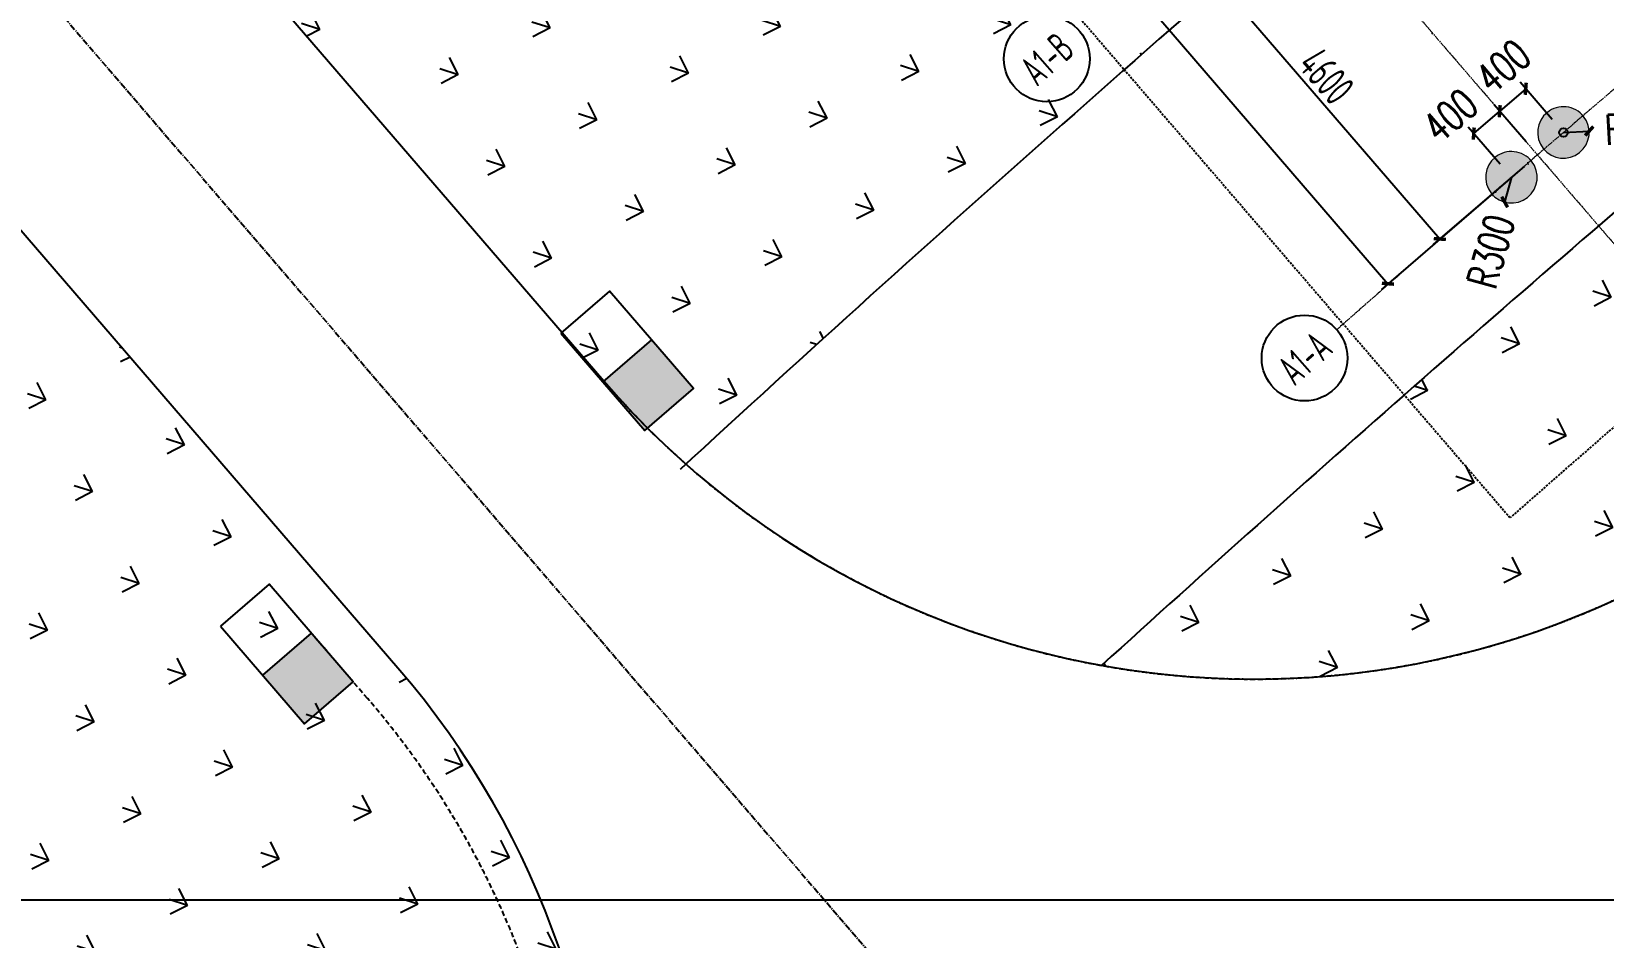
# Model space of a CAD drawing. Header units: millimetres. Extents: x -167 to 12027559, y -6694179 to 6449.
# Drawn here: x 11572547 to 11590865, y -6484353 to -6473796 of the extents above; entities that cross this region are included whole.
import ezdxf
from ezdxf.enums import TextEntityAlignment as Align

# ---------------------------------------------------------------- set-up
doc = ezdxf.new("R2010")
doc.units = ezdxf.units.MM
doc.header["$LTSCALE"] = 10
for name, pattern in [('A1-RG-AXIS$0$CENTER', [50.8, 31.75, -6.35, 6.35, -6.35]), ('A1-RI-F1$0$442 Site - Ground$0$HIDDEN2', [0.1875, 0.125, -0.0625]), ('A1-RI-F1$0$CENTER2', [1.125, 0.75, -0.125, 0.125, -0.125]), ('A1-RI-F1$0$SJX', [9, 6, -3]), ('A1-RI-F1$0$ZXX0', [15, 10, -2.5, 0, -2.5]), ('A1-RI-F1$0$ZXX1000', [18, 15, -1.25, 0.5, -1.25])]:
    doc.linetypes.add(name, pattern=pattern)
for name, color, linetype in [('A1-RG-AXIS$0$A-COLU-HATH', 8, 'Continuous'), ('A1-RG-AXIS$0$A-COLUMN', 7, 'Continuous'), ('A1-RG-AXIS$0$A-DETL-PEN0', 247, 'Continuous'), ('A1-RG-AXIS$0$A-DIMS-100', 1, 'Continuous'), ('A1-RG-AXIS$0$A-SYMB-NAME', 13, 'Continuous'), ('A1-RI-F1$0$442 Site - clean$0$mry-green area hatch', 76, 'Continuous'), ('A1-RI-F1$0$442 Site - clean$0$mry-roads', 2, 'Continuous'), ('A1-RI-F1$0$442 Site - clean$0$mry-water hatch', 154, 'Continuous'), ('A1-RI-F1$0$442 Site - Ground$0$mry-overhead', 253, 'A1-RI-F1$0$442 Site - Ground$0$HIDDEN2'), ('A1-RI-F1$0$A-DIMS-1：100', 1, 'Continuous'), ('A1-RI-F1$0$A-EVAC1', 5, 'Continuous'), ('A1-RI-F1$0$G-ACCS', 7, 'Continuous'), ('A1-RI-F1$0$道路中线_N1', 7, 'Continuous'), ('A1-RI-F1$0$道路中线_中科路', 7, 'Continuous'), ('A1-RI-F1$0$道路中线_内部道路', 3, 'A1-RI-F1$0$CENTER2'), ('A1-RI-F1$0$雨水口', 6, 'Continuous')]:
    doc.layers.add(name, color=color, linetype=linetype)
doc.layers.add('A1-RG-AXIS$0$A-GRID', color=1, linetype='A1-RG-AXIS$0$CENTER', lineweight=9)
doc.layers.add('A1-RI-F1$0$车行道边线', color=5, linetype='A1-RI-F1$0$SJX', lineweight=40)
doc.styles.add('A1-RG-AXIS$0$A1-RG-AXIS$0$XD2008', font='xd-hzs.shx', dxfattribs={"width": 0.7, "bigfont": 'xd-hztxt.shx'})
doc.styles.add('A1-RG-AXIS$0$XD2008', font='xd-hzs.shx', dxfattribs={"width": 0.7, "bigfont": 'xd-hztxt.shx'})
doc.styles.add('A1-RI-F1$0$XD2008', font='txt.shx', dxfattribs={"width": 0.7, "bigfont": 'xd-hztxt.shx'})
doc.dimstyles.new('A1-RG-AXIS$0$XD100$0', dxfattribs={"dimscale": 100, "dimtxt": 5.5, "dimasz": 1, "dimexe": 1, "dimexo": 2, "dimgap": 0.5, "dimtad": 1, "dimdec": 0, "dimdsep": 46, "dimtxsty": 'A1-RG-AXIS$0$XD2008', "dimblk": 'A1-RG-AXIS$0$_ArchTick', "dimblk1": 'A1-RG-AXIS$0$_ArchTick', "dimblk2": 'A1-RG-AXIS$0$_ArchTick', "dimsah": 1, "dimcen": 2.5, "dimclrt": 4, "dimazin": 0, "dimtfac": 1, "dimtdec": 0, "dimtix": 1, "dimtmove": 0, "dimatfit": 3, "dimfxl": 0, "dimtolj": 1, "dimtzin": 0, "dimarcsym": 0})
doc.dimstyles.new('A1-RI-F1$0$XD100', dxfattribs={"dimscale": 100, "dimtxt": 3.5, "dimasz": 1, "dimexe": 1, "dimexo": 2, "dimgap": 1, "dimtad": 1, "dimdec": 0, "dimdsep": 46, "dimtxsty": 'A1-RI-F1$0$XD2008', "dimblk": 'A1-RI-F1$0$_ArchTick', "dimcen": 2.5, "dimclrd": 1, "dimclre": 1, "dimclrt": 4, "dimaunit": 1, "dimadec": 0, "dimazin": 0, "dimtfac": 1, "dimtdec": 0, "dimtix": 1, "dimtmove": 2, "dimatfit": 3, "dimfxl": 0, "dimtolj": 1, "dimtzin": 0, "dimarcsym": 0})
doc.dimstyles.new('A1-RI-F1$0$XD100$0', dxfattribs={"dimscale": 100, "dimtxt": 3.5, "dimasz": 2, "dimexe": 1, "dimexo": 2, "dimgap": 1, "dimtad": 1, "dimdec": 0, "dimdsep": 46, "dimtxsty": 'A1-RI-F1$0$XD2008', "dimblk1": 'A1-RI-F1$0$_ArchTick', "dimblk2": 'A1-RI-F1$0$_ArchTick', "dimsah": 1, "dimcen": 2.5, "dimclrd": 1, "dimclre": 1, "dimclrt": 4, "dimaunit": 1, "dimadec": 0, "dimazin": 0, "dimtfac": 1, "dimtdec": 0, "dimtix": 1, "dimtmove": 2, "dimatfit": 3, "dimfxl": 0, "dimtolj": 1, "dimtzin": 0, "dimarcsym": 0})
pattern_1 = [(161.94682, (-11520186.1, 6499236.26), (-1069.71302, -543.795965), [225, -1472.05628]), (116.94682, (-11520186.1, 6499236.3), (-1069.71302, -543.79596), [225, -975]), (206.94682, (-11520186.1, 6499236.3), (543.79596, -1069.71302), [225, -975])]

# ---------------------------------------------------------------- blocks, each defined once
blk = doc.blocks.new('A1-RG-AXIS$0$_ArchTick')
at = {"color": 0, "linetype": 'ByBlock', "const_width": 0.4}
blk.add_lwpolyline([(-0.5, -0.5), (0.5, 0.5)], dxfattribs=at)
blk = doc.blocks.new('*D676')
at = {"layer": 'A1-RG-AXIS$0$A-DIMS-100', "color": 0, "lineweight": -2}
for p, q in [((11571862, -6454379), (11570195, -6455815)), ((11570271, -6455750), (11588352, -6476735)), ((11589943, -6475365), (11588276, -6476801))]:
    blk.add_line(p, q, dxfattribs=at)
at = {"layer": 'Defpoints', "color": 0}
for p in [(11572014, -6454249), (11590094, -6475234), (11588352, -6476735)]:
    blk.add_point(p, dxfattribs=at)
at = {"layer": 'A1-RG-AXIS$0$A-DIMS-100', "color": 0, "lineweight": -2, "xscale": 100, "yscale": 100, "zscale": 100}
for p, rotation in [((11570271, -6455750), 130.7474706807866), ((11588352, -6476735), 310.7474706807866)]:
    blk.add_blockref('A1-RG-AXIS$0$_ArchTick', p, dxfattribs=dict(at, rotation=rotation))
at = {"layer": 'A1-RG-AXIS$0$A-DIMS-100', "color": 4, "insert": (11579491, -6466088), "char_height": 375, "attachment_point": 5, "rotation": 310.7475, "style": 'A1-RG-AXIS$0$XD2008'}
blk.add_mtext('\\A1;27700', dxfattribs=at)
blk = doc.blocks.new('*D682')
at = {"layer": 'A1-RG-AXIS$0$A-DIMS-100', "color": 0, "lineweight": -2}
for p, q in [((11586940, -6471880), (11585878, -6472794)), ((11585954, -6472729), (11588957, -6476214)), ((11589943, -6475365), (11588881, -6476279))]:
    blk.add_line(p, q, dxfattribs=at)
at = {"layer": 'Defpoints', "color": 0}
for p in [(11587091, -6471749), (11590094, -6475234), (11588957, -6476214)]:
    blk.add_point(p, dxfattribs=at)
at = {"layer": 'A1-RG-AXIS$0$A-DIMS-100', "color": 0, "lineweight": -2, "xscale": 100, "yscale": 100, "zscale": 100}
for p, rotation in [((11585954, -6472729), 130.7474706807819), ((11588957, -6476214), 310.7474706807819)]:
    blk.add_blockref('A1-RG-AXIS$0$_ArchTick', p, dxfattribs=dict(at, rotation=rotation))
at = {"layer": 'A1-RG-AXIS$0$A-DIMS-100', "color": 4, "insert": (11587635, -6474316), "char_height": 375, "attachment_point": 5, "rotation": 310.7475, "style": 'A1-RG-AXIS$0$XD2008'}
blk.add_mtext('\\A1;4600', dxfattribs=at)
blk = doc.blocks.new('A1-RG-AXIS$0$Round Column1 - 600 mm Diameter-1418243-一层平面 校行政中心 FIRST FLOOR PLAN')
at = {"layer": 'A1-RG-AXIS$0$A-COLUMN', "lineweight": 9}
for start, end in [(90, 180), (0, 90), (180, 0)]:
    blk.add_arc((0, 0), 300, start, end, dxfattribs=at)
blk = doc.blocks.new('A1-RG-AXIS$0$colu')
at = {"layer": 'A1-RG-AXIS$0$A-COLU-HATH', "linetype": 'ByBlock'}
for points in [[(11590632, -6474786, 0.414214), (11590210, -6474738, 0.414214), (11590163, -6475160, 1)], [(11590026, -6475308, 0.414214), (11589604, -6475260, 0.414214), (11589556, -6475682, 1)]]:
    blk.add_hatch(color=256, dxfattribs=at).paths.add_polyline_path(points)
at = {"layer": 'A1-RG-AXIS$0$A-COLUMN', "rotation": 38.53871039790133}
for p in [(11590397, -6474973), (11589791, -6475495)]:
    blk.add_blockref('A1-RG-AXIS$0$Round Column1 - 600 mm Diameter-1418243-一层平面 校行政中心 FIRST FLOOR PLAN', p, dxfattribs=at)
blk = doc.blocks.new('A1-RG-AXIS$0$A1zhouhao')
at = {"color": 13}
blk.add_circle((11937809, -6402822), 500, dxfattribs=at)
at = {"style": 'A1-RG-AXIS$0$A1-RG-AXIS$0$XD2008', "width": 0.7}
blk.add_attdef('GRID', text='', height=500, dxfattribs=at).set_placement((11937809, -6402822), align=Align.MIDDLE)
blk = doc.blocks.new('A1-RI-F1$0$_ArchTick')
at = {"color": 0, "linetype": 'ByBlock', "const_width": 0.4}
blk.add_lwpolyline([(-0.5, -0.5), (0.5, 0.5)], dxfattribs=at)
blk = doc.blocks.new('*D375')
at = {"layer": 'A1-RI-F1$0$A-DIMS-1：100', "color": 1, "linetype": 'ByBlock', "lineweight": -2}
blk.add_line((11590398, -6474972), (11590698, -6474956), dxfattribs=at)
at = {"layer": 'Defpoints', "color": 0, "linetype": 'ByBlock'}
for p in [(11590398, -6474972), (11590698, -6474956)]:
    blk.add_point(p, dxfattribs=at)
at = {"layer": 'A1-RI-F1$0$A-DIMS-1：100', "color": 1, "linetype": 'ByBlock', "lineweight": -2, "xscale": 100, "yscale": 100, "zscale": 100, "rotation": 3.206619954963114}
blk.add_blockref('A1-RI-F1$0$_ArchTick', (11590698, -6474956), dxfattribs=at)
at = {"layer": 'A1-RI-F1$0$A-DIMS-1：100', "color": 4, "linetype": 'ByBlock', "insert": (11591305, -6474922), "char_height": 350, "attachment_point": 5, "rotation": 3.2066, "style": 'A1-RI-F1$0$XD2008'}
blk.add_mtext('\\A1;R300', dxfattribs=at)
blk = doc.blocks.new('*D376')
at = {"layer": 'A1-RI-F1$0$A-DIMS-1：100', "color": 1, "linetype": 'ByBlock', "lineweight": -2}
blk.add_line((11589792, -6475494), (11589712, -6475783), dxfattribs=at)
at = {"layer": 'Defpoints', "color": 0, "linetype": 'ByBlock'}
for p in [(11589792, -6475494), (11589712, -6475783)]:
    blk.add_point(p, dxfattribs=at)
at = {"layer": 'A1-RI-F1$0$A-DIMS-1：100', "color": 1, "linetype": 'ByBlock', "lineweight": -2, "xscale": 100, "yscale": 100, "zscale": 100, "rotation": 254.445444545184}
blk.add_blockref('A1-RI-F1$0$_ArchTick', (11589712, -6475783), dxfattribs=at)
at = {"layer": 'A1-RI-F1$0$A-DIMS-1：100', "color": 4, "linetype": 'ByBlock', "insert": (11589552, -6476358), "char_height": 350, "attachment_point": 5, "rotation": 74.4454, "style": 'A1-RI-F1$0$XD2008'}
blk.add_mtext('\\A1;R300', dxfattribs=at)
blk = doc.blocks.new('*D377')
at = {"layer": 'A1-RI-F1$0$A-DIMS-1：100', "color": 1, "linetype": 'ByBlock', "lineweight": -2}
for p, q in [((11589958, -6474464), (11589655, -6474725)), ((11590267, -6474822), (11589893, -6474388)), ((11589964, -6475083), (11589590, -6474649))]:
    blk.add_line(p, q, dxfattribs=at)
at = {"layer": 'Defpoints', "color": 0, "linetype": 'ByBlock'}
for p in [(11589655, -6474725), (11590397, -6474973), (11590094, -6475234)]:
    blk.add_point(p, dxfattribs=at)
at = {"layer": 'A1-RI-F1$0$A-DIMS-1：100', "color": 1, "linetype": 'ByBlock', "lineweight": -2, "xscale": 100, "yscale": 100, "zscale": 100}
for p, rotation in [((11589958, -6474464), 40.74747068069637), ((11589655, -6474725), 220.7474706806964)]:
    blk.add_blockref('A1-RI-F1$0$_ArchTick', p, dxfattribs=dict(at, rotation=rotation))
at = {"layer": 'A1-RI-F1$0$A-DIMS-1：100', "color": 4, "linetype": 'ByBlock', "insert": (11589694, -6474203), "char_height": 350, "attachment_point": 5, "rotation": 40.7475, "style": 'A1-RI-F1$0$XD2008'}
blk.add_mtext('\\A1;400', dxfattribs=at)
blk = doc.blocks.new('*D378')
at = {"layer": 'A1-RI-F1$0$A-DIMS-1：100', "color": 1, "linetype": 'ByBlock', "lineweight": -2}
for p, q in [((11589964, -6475083), (11589590, -6474649)), ((11589352, -6474986), (11589655, -6474725)), ((11589661, -6475344), (11589287, -6474910))]:
    blk.add_line(p, q, dxfattribs=at)
at = {"layer": 'Defpoints', "color": 0, "linetype": 'ByBlock'}
for p in [(11589655, -6474725), (11590094, -6475234), (11589791, -6475495)]:
    blk.add_point(p, dxfattribs=at)
at = {"layer": 'A1-RI-F1$0$A-DIMS-1：100', "color": 1, "linetype": 'ByBlock', "lineweight": -2, "xscale": 100, "yscale": 100, "zscale": 100}
for p, rotation in [((11589655, -6474725), 40.7474706812468), ((11589352, -6474986), 220.7474706812468)]:
    blk.add_blockref('A1-RI-F1$0$_ArchTick', p, dxfattribs=dict(at, rotation=rotation))
at = {"layer": 'A1-RI-F1$0$A-DIMS-1：100', "color": 4, "linetype": 'ByBlock', "insert": (11589078, -6474776), "char_height": 350, "attachment_point": 5, "rotation": 40.7475, "style": 'A1-RI-F1$0$XD2008'}
blk.add_mtext('\\A1;400', dxfattribs=at)
blk = doc.blocks.new('A1-RI-F1$0$A$C3AEB7430')
at = {"layer": 'A1-RI-F1$0$雨水口'}
blk.add_hatch(color=3, dxfattribs=at).paths.add_polyline_path([(0.382, 0.99), (-0.304, 0.686), (0, 0), (0.686, 0.304)])
at = {"layer": 'A1-RI-F1$0$雨水口', "color": 3}
blk.add_line((0.686, 0.304), (0.382, 0.99), dxfattribs=at)
blk.add_lwpolyline([(1.068, 1.293), (-0.304, 0.686), (0, 0), (1.371, 0.608)], close=True, dxfattribs=at)
blk = doc.blocks.new('A1-RI-F1$0$A$C6B365CFD')
at = {"layer": 'A1-RI-F1$0$442 Site - clean$0$mry-green area hatch'}
h = blk.add_hatch(dxfattribs=at)
h.set_pattern_fill('GRASS', color=256, scale=1200, angle=71.9468, style=0)
h.set_pattern_definition(pattern_1)
h.paths.add_polyline_path([(27063, 58308, 0.001294), (25589, 57063, 0.416277), (24485, 42914), (41912, 22684, -0.010237), (50900, 30636)])
h = blk.add_hatch(dxfattribs=at)
h.set_pattern_fill('GRASS', color=256, scale=1200, angle=71.9468, style=0)
h.set_pattern_definition(pattern_1)
edge = h.paths.add_edge_path()
edge.add_line((20201, 456), (31803, 456))
edge.add_arc((26002, 8602), 10000, 305.4577, 307.6947)
edge.add_line((32116, 689), (25117, 7995))
edge.add_line((25117, 7995), (24476, 9148))
edge.add_line((24476, 9148), (22233, 10621))
edge.add_line((22233, 10621), (21016, 10749))
edge.add_line((21016, 10749), (18581, 11837))
edge.add_line((18581, 11837), (17364, 13374))
edge.add_line((17364, 13374), (17235, 14590))
edge.add_line((17235, 14590), (17235, 15487))
edge.add_line((17235, 15487), (16531, 17408))
edge.add_line((16531, 17408), (14544, 19585))
edge.add_line((14544, 19585), (12366, 21634))
edge.add_line((12366, 21634), (10986, 23973))
edge.add_line((10986, 23973), (9157, 25175))
edge.add_line((9157, 25175), (7186, 26768))
edge.add_arc((11680, 38474), 12539, 237.8961, 248.9992, ccw=False)
edge.add_line((5016, 27852), (4405, 29343))
edge.add_line((4405, 29343), (3087, 30819))
edge.add_line((3087, 30819), (3416, 32228))
edge.add_line((3416, 32228), (2849, 34547))
edge.add_line((2849, 34547), (8302, 39754))
edge.add_line((8302, 39754), (9011, 38508))
edge.add_line((9011, 38508), (9516, 37119))
edge.add_line((9516, 37119), (9494, 34714))
edge.add_line((9494, 34714), (10742, 33289))
edge.add_line((10742, 33289), (12057, 32131))
edge.add_line((12057, 32131), (13008, 30947))
edge.add_line((13008, 30947), (13880, 30336))
edge.add_line((13880, 30336), (16625, 30047))
edge.add_line((16625, 30047), (19370, 28315))
edge.add_line((19370, 28315), (21392, 27449))
edge.add_line((21392, 27449), (22837, 27232))
edge.add_line((22837, 27232), (23848, 25284))
edge.add_line((23848, 25284), (24354, 23190))
edge.add_line((24354, 23190), (25220, 22685))
edge.add_line((25220, 22685), (26232, 21530))
edge.add_line((26232, 21530), (28615, 20014))
edge.add_line((28615, 20014), (30493, 18354))
edge.add_line((30493, 18354), (31504, 17272))
edge.add_line((31504, 17272), (32805, 16766))
edge.add_line((32805, 16766), (34249, 16550))
edge.add_line((34249, 16550), (34944, 16054))
edge.add_line((34944, 16054), (38962, 12984))
edge.add_line((38962, 12984), (39453, 12286))
edge.add_line((39453, 12286), (40847, 11851))
edge.add_arc((31048, 13845), 10000, 348.4965, 400.7431)
edge.add_line((38624, 20372), (22387, 39221))
edge.add_arc((14802, 32676), 10019, 40.7898, 137.8808)
edge.add_arc((240588, -192829), 329118, 135.1223, 136.33809)
edge.add_arc((9730, 27491), 10000, 136.3381, 163.296)
edge.add_line((152, 30365), (152, 24616))
edge.add_arc((9730, 27491), 10000, 196.704, 220.7431)
edge.add_line((2153, 20964), (18425, 2075))
edge.add_arc((26002, 8602), 10000, 220.7431, 234.5423)
h = blk.add_hatch(dxfattribs=at)
h.set_pattern_fill('GRASS', color=256, scale=1200, angle=71.9468, style=0)
h.set_pattern_definition(pattern_1)
edge = h.paths.add_edge_path()
edge.add_arc((48628, 30749), 10503, 260.1095, 319.7722)
edge.add_line((56647, 23966), (54164, 26848))
edge.add_arc((240588, -192829), 288118, 130.31892, 132.26168)
at = {"layer": 'A1-RI-F1$0$442 Site - clean$0$mry-water hatch'}
h = blk.add_hatch(dxfattribs=at)
h.set_pattern_fill('ANSI36', color=256, scale=10000, style=0, double=1)
h.set_pattern_definition([(45, (11631555.6, 4045443.5), (662.91261, 2430.67956), [3125, -625, 0, -625])])
edge = h.paths.add_edge_path()
edge.add_arc((27983, 13573), 12000, 336.3468, 353.1222)
edge.add_line((39897, 12136), (39453, 12286))
edge.add_line((39453, 12286), (38962, 12984))
edge.add_line((38962, 12984), (34944, 16054))
edge.add_line((34944, 16054), (34249, 16550))
edge.add_line((34249, 16550), (32805, 16766))
edge.add_line((32805, 16766), (31504, 17272))
edge.add_line((31504, 17272), (30493, 18354))
edge.add_line((30493, 18354), (28615, 20014))
edge.add_line((28615, 20014), (26232, 21530))
edge.add_line((26232, 21530), (25220, 22685))
edge.add_line((25220, 22685), (24354, 23190))
edge.add_line((24354, 23190), (23848, 25284))
edge.add_line((23848, 25284), (22837, 27232))
edge.add_line((22837, 27232), (21392, 27449))
edge.add_line((21392, 27449), (19370, 28315))
edge.add_line((19370, 28315), (16625, 30047))
edge.add_line((16625, 30047), (13880, 30336))
edge.add_line((13880, 30336), (13008, 30947))
edge.add_line((13008, 30947), (12057, 32131))
edge.add_line((12057, 32131), (10742, 33289))
edge.add_line((10742, 33289), (9494, 34714))
edge.add_line((9494, 34714), (9516, 37119))
edge.add_line((9516, 37119), (9011, 38508))
edge.add_line((9011, 38508), (8168, 39982))
edge.add_line((8168, 39982), (2849, 34547))
edge.add_line((2849, 34547), (3416, 32228))
edge.add_line((3416, 32228), (3087, 30819))
edge.add_line((3087, 30819), (4405, 29343))
edge.add_line((4405, 29343), (5016, 27852))
edge.add_arc((11680, 38474), 12539, 237.8961, 248.9992)
edge.add_line((7186, 26768), (9157, 25175))
edge.add_line((9157, 25175), (10986, 23973))
edge.add_line((10986, 23973), (12366, 21634))
edge.add_line((12366, 21634), (14544, 19585))
edge.add_line((14544, 19585), (16531, 17408))
edge.add_line((16531, 17408), (17235, 15487))
edge.add_line((17235, 15487), (17235, 14590))
edge.add_line((17235, 14590), (17364, 13374))
edge.add_line((17364, 13374), (18581, 11837))
edge.add_line((18581, 11837), (21016, 10749))
edge.add_line((21016, 10749), (22233, 10621))
edge.add_line((22233, 10621), (24476, 9148))
edge.add_line((24476, 9148), (25117, 7995))
edge.add_line((25117, 7995), (30890, 1968))
edge.add_arc((26410, 13100), 12000, 291.9234, 316.1248)
edge.add_line((35060, 4783), (38975, 8758))
h.paths.add_polyline_path([(152, 52859), (152, 40196), (852, 39394), (5984, 44578), (5521, 45258), (5470, 46041), (4736, 47229), (4736, 47760), (4231, 49100), (4104, 49505), (2258, 51300), (1321, 52387)])
at = {"layer": 'A1-RI-F1$0$442 Site - clean$0$mry-roads'}
blk.add_line((24485, 42914), (41023, 23716), dxfattribs=at)
at = {"layer": 'A1-RI-F1$0$442 Site - clean$0$mry-roads', "ltscale": 200}
blk.add_line((22387, 39221), (38624, 20372), dxfattribs=at)
for centre, radius, start, end in [((240704, -192975), 275500, 109.77402, 135.4036), ((48600, 30243), 10000, 220.7431, 310.7158), ((31048, 13845), 10000, 315.3902, 40.7431)]:
    blk.add_arc(centre, radius, start, end, dxfattribs=at)
at = {"layer": 'A1-RI-F1$0$442 Site - clean$0$mry-roads'}
for radius, start, end in [(293118, 130.32615, 132.67216), (288118, 130.31892, 132.26168)]:
    blk.add_arc((240588, -192829), radius, start, end, dxfattribs=at)
at = {"layer": 'A1-RI-F1$0$车行道边线', "linetype": 'A1-RI-F1$0$SJX', "lineweight": -3}
blk.add_line((38272, 20014), (37614, 20779), dxfattribs=at)
for centre, radius, start, end in [((240704, -192975), 275500, 109.47451, 135.4036), ((48600, 30243), 10000, 220.7431, 310.7158), ((30696, 13488), 10000, 315.4878, 40.7431)]:
    blk.add_arc(centre, radius, start, end, dxfattribs=at)
at = {"layer": 'A1-RI-F1$0$道路中线_N1', "color": 1, "linetype": 'A1-RI-F1$0$ZXX0', "ltscale": 0.5}
blk.add_arc((240704, -192975), 280000, 103.38777, 136.3046, dxfattribs=at)
blk.add_arc((240704, -192975), 280000, 103.38777, 136.3046, dxfattribs=at)
at = {"layer": 'A1-RI-F1$0$道路中线_中科路', "color": 6, "linetype": 'A1-RI-F1$0$ZXX1000', "ltscale": 150}
blk.add_arc((240704, -192975), 280000, 107.57247, 136.3046, dxfattribs=at)
at = {"layer": 'A1-RI-F1$0$道路中线_内部道路', "ltscale": 10}
blk.add_lwpolyline([(152, 68097), (49136, 11235)], dxfattribs=at)
at = {"layer": 'Defpoints'}
blk.add_lwpolyline([(22277, 136466), (190277, 136466), (190277, 17666), (22277, 17666)], close=True, dxfattribs=at)
at = {"layer": 'A1-RI-F1$0$雨水口', "xscale": 1000.000000000378, "yscale": 1000.000000000378, "zscale": 1000.000000000378, "rotation": 106.8486787306882}
for p in [(42069, 23627), (38103, 20211)]:
    blk.add_blockref('A1-RI-F1$0$A$C3AEB7430', p, dxfattribs=at)
blk = doc.blocks.new('A1-RG-AXIS')
at = {"layer": 'A1-RG-AXIS$0$A-DETL-PEN0', "linetype": 'A1-RG-AXIS$0$CENTER'}
blk.add_line((11588864, -6473806.5), (11588877.1, -6473821.7), dxfattribs=at)
for centre, radius, start, end in [((11778731.4, -6694179.3), 289000.3, 130.745331, 130.746217), ((11589790.5, -6475495.8), 250, 37.374, 41.95357), ((11589790.5, -6475495.8), 300, 37.93654, 41.75232), ((11589790.5, -6475495.8), 300, 219.74011, 223.5559), ((11589790.5, -6475495.8), 250, 219.53886, 224.11843)]:
    blk.add_arc(centre, radius, start, end, dxfattribs=at)
at = {"layer": 'A1-RG-AXIS$0$A-GRID', "ltscale": 0.05}
blk.add_lwpolyline([(11691982.8, -6418505.6, 0.1046378), (11587756.3, -6477270.1)], format="xyb", dxfattribs=at)
at = {"layer": 'A1-RG-AXIS$0$A-GRID', "linetype": 'A1-RG-AXIS$0$CENTER', "ltscale": 0.05}
blk.add_lwpolyline([(11566139, -6447430.3), (11593295, -6478949.3)], dxfattribs=at)
at = {"layer": 'A1-RG-AXIS$0$A-COLU-HATH', "linetype": 'ByBlock'}
blk.add_blockref('A1-RG-AXIS$0$colu', (0, 0), dxfattribs=at)
at = {"layer": 'A1-RG-AXIS$0$A-SYMB-NAME', "linetype": 'ByBlock'}
ref = blk.add_blockref('A1-RG-AXIS$0$A1zhouhao', (-1609747.2, -9543720.7), dxfattribs=dict(at, rotation=41.30365689134357))
ref.add_attrib('GRID', 'A1-B', dxfattribs={"layer": '0', "color": 4, "height": 350, "rotation": 41.30366, "style": 'A1-RG-AXIS$0$A1-RG-AXIS$0$XD2008', "width": 0.7}).set_placement((11584378, -6474115), align=Align.MIDDLE)
ref = blk.add_blockref('A1-RG-AXIS$0$A1zhouhao', (-1601497, -9569672.9), dxfattribs=dict(at, rotation=41.40123716388947))
ref.add_attrib('GRID', 'A1-A', dxfattribs={"layer": '0', "color": 4, "height": 350, "rotation": 41.40124, "style": 'A1-RG-AXIS$0$A1-RG-AXIS$0$XD2008', "width": 0.7}).set_placement((11587381.3, -6477600.8), align=Align.MIDDLE)
at = {"layer": 'A1-RG-AXIS$0$A-DIMS-100'}
for p1, distance, picture, middle in [((11572013.5, -6454248.7), -2300, '*D676', (11579491.2, -6466087.6)), ((11587091.5, -6471749.1), -1501.3, '*D682', (11587635.3, -6474316.5))]:
    dim = blk.add_aligned_dim(p1=p1, p2=(11590094, -6475234), distance=distance, dimstyle='A1-RG-AXIS$0$XD100$0', override={"dimtxt": 3.75}, dxfattribs=at)
    dim.commit()
    dim.dimension.update_dxf_attribs({"geometry": picture, "text_midpoint": middle})
blk = doc.blocks.new('A1-RI-F1')
at = {"layer": 'A1-RI-F1$0$442 Site - Ground$0$mry-overhead', "ltscale": 20}
blk.add_lwpolyline([(11758094.7, -6402408, 0.0075769), (11749262.8, -6403167.4), (11748849.8, -6399088.2, 0.055784), (11684355.1, -6412994.7), (11685659.4, -6416881.7, 0.0845607), (11599102.7, -6463333.3), (11592164.5, -6454413.7), (11594248, -6452806.9, 0.0000426), (11592636.5, -6450703.6, 0.0170342), (11576445.4, -6463980.2), (11589775.6, -6479462.5, -0.1641406), (11758553.3, -6408891.5, -0.1641406)], format="xyb", dxfattribs=at)
at = {"layer": 'A1-RI-F1$0$A-EVAC1'}
blk.add_circle((11590398.2, -6474972.3), 50, dxfattribs=at)
at = {"layer": 'Defpoints'}
blk.add_lwpolyline([(11560469.4, -6365118.3), (11728469.4, -6365118.3), (11728469.4, -6483918.3), (11560469.4, -6483918.3)], close=True, dxfattribs=at)
at = {"color": 3, "linetype": 'ByBlock'}
blk.add_blockref('A1-RG-AXIS', (0, 0), dxfattribs=at)
at = {"layer": 'A1-RI-F1$0$G-ACCS', "linetype": 'ByBlock'}
blk.add_blockref('A1-RI-F1$0$A$C6B365CFD', (11538192.7, -6501584.3), dxfattribs=at)
at = {"layer": 'A1-RI-F1$0$A-DIMS-1：100', "linetype": 'ByBlock'}
for p1, angle, picture, middle in [((11590397.2, -6474973.1), 220.74747, '*D377', (11589693.6, -6474203.5)), ((11589791.2, -6475495.3), 40.74747, '*D378', (11589077.6, -6474775.9))]:
    dim = blk.add_linear_dim(base=(11589655.3, -6474724.8), p1=p1, p2=(11590094.2, -6475234.2), angle=angle, dimstyle='A1-RI-F1$0$XD100$0', override={"dimasz": 1, "dimadec": 2, "dimazin": 2}, dxfattribs=at)
    dim.commit()
    dim.dimension.update_dxf_attribs({"geometry": picture, "text_midpoint": middle, "dimtype": 129})
for center, mpoint, picture, middle in [((11590398.2, -6474972.3), (11590697.8, -6474955.6), '*D375', (11591305.1, -6474921.5)), ((11589792, -6475494.3), (11589711.5, -6475783.3), '*D376', (11589551.7, -6476357.5))]:
    dim = blk.add_radius_dim(center=center, mpoint=mpoint, dimstyle='A1-RI-F1$0$XD100', override={"dimblk1": 'A1-RI-F1$0$_ArchTick', "dimblk2": 'A1-RI-F1$0$_ArchTick', "dimsah": 1, "dimadec": 2, "dimazin": 2}, dxfattribs=at)
    dim.commit()
    dim.dimension.update_dxf_attribs({"geometry": picture, "text_midpoint": middle, "dimtype": 132})

msp = doc.modelspace()

# ---------------------------------------------------------------- block references
at = {"color": 0}
msp.add_blockref('A1-RI-F1', (0, 0), dxfattribs=at)

doc.saveas('drawing.dxf')
